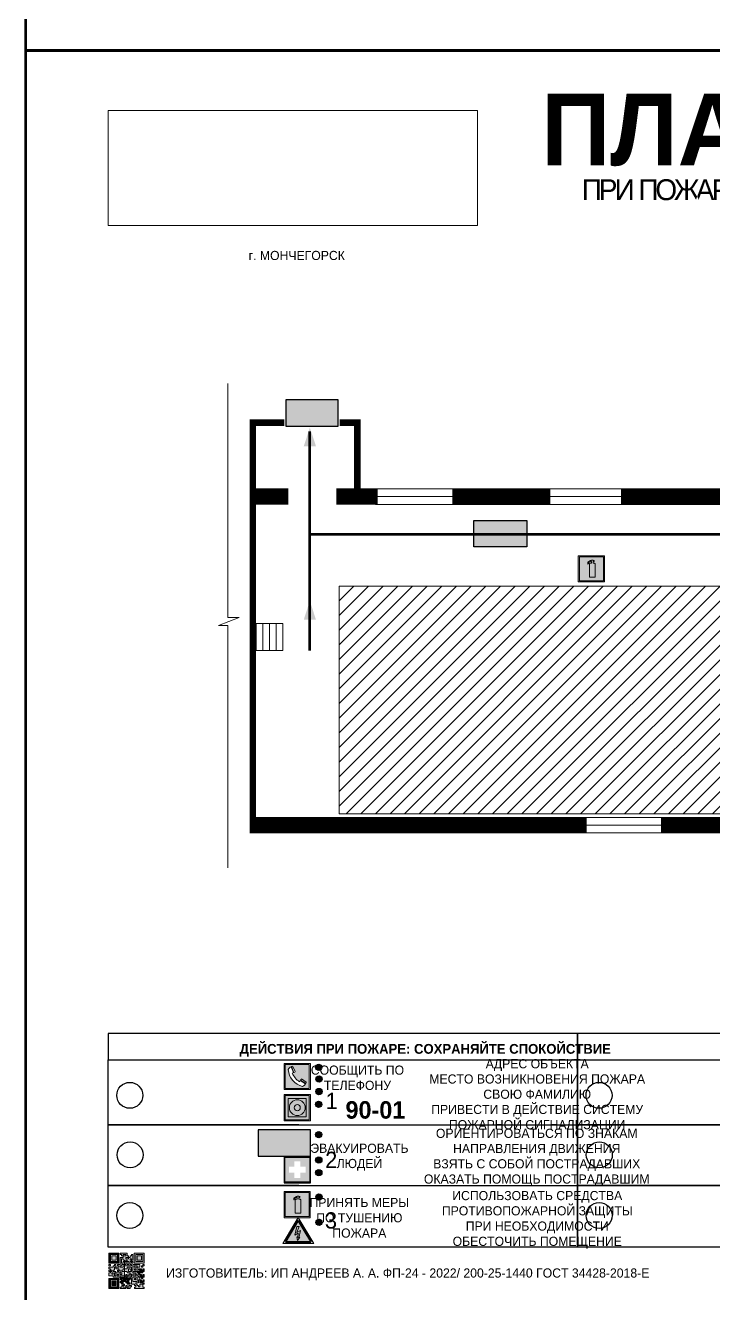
# Model space of a CAD drawing. Header units: millimetres. Extents: x 13114 to 67229, y 22859 to 38520.
# Drawn here: x 31794.5 to 32005.4, y 24684.2 to 25072.7 of the extents above; entities that cross this region are included whole.
import ezdxf

# ---------------------------------------------------------------- set-up
doc = ezdxf.new("R2010")
doc.units = ezdxf.units.MM
doc.layers.add('План_Штампы', color=7, linetype='Continuous')
doc.styles.add('обычный', font='arial.ttf')
picture_1 = doc.add_image_def('image1.jpg', size_in_pixel=(337, 105))

# ---------------------------------------------------------------- blocks, each defined once
blk = doc.blocks.new('A$C32E8229D')
at = {"true_color": 0xffffff}
blk.add_hatch(color=7, dxfattribs=at).paths.add_polyline_path([(0, 0), (0, -8), (16, -8), (16, 0)])
h = blk.add_hatch(color=126)
h.paths.add_polyline_path([(0.2, -0.2), (15.8, -0.2), (15.8, -7.8), (0.2, -7.8)])
h.paths.add_polyline_path([(13.49, -2.05), (12.08, -2.05), (11.37, -2.63, 0.162397), (11.29, -2.84), (11.29, -3.63), (10.35, -3.63), (10.35, -4.05), (11.68, -4.05), (11.68, -3.48), (12.26, -4.28), (11.29, -5.1), (11.29, -6.78), (11.85, -6.78), (11.85, -5.44), (12.8, -4.64), (12.8, -5.94), (14.46, -5.94), (14.46, -5.39), (13.45, -5.39), (13.45, -3.97), (12.46, -2.59), (13.15, -2.59), (13.69, -3.34), (14.18, -3)], flags=16)
h.paths.add_polyline_path([(10.74, -1.82, 1), (11.8, -1.82, 1)], flags=16)
h.paths.add_polyline_path([(9.39, -3.59), (5.99, -3.59), (6.56, -3.03), (5.91, -3.03), (5.1, -3.83), (5.91, -4.64), (6.56, -4.64), (5.99, -4.09), (9.39, -4.09)], flags=16)
h.paths.add_polyline_path([(4.29, -1.08), (1.72, -1.08), (1.72, -6.6), (4.29, -6.6)], flags=16)
at = {"color": 126}
blk.add_lwpolyline([(16, -8), (0, -8), (0, 0), (16, 0)], close=True, dxfattribs=at)
blk = doc.blocks.new('A$C7B4425F7')
at = {"true_color": 0xffffff}
blk.add_hatch(color=7, dxfattribs=at).paths.add_polyline_path([(0, 0), (-16, 0), (-16, -8), (0, -8)])
h = blk.add_hatch(color=126)
h.paths.add_polyline_path([(-0.2, -0.2), (-15.8, -0.2), (-15.8, -7.8), (-0.2, -7.8)])
h.paths.add_polyline_path([(-11.76, -2.03), (-11.76, -3.66), (-11.17, -3.66, -0.568275), (-11.17, -6.18), (-12.58, -6.18), (-12.58, -2.03)], flags=16)
h.paths.add_polyline_path([(-13.33, -4.12, -0.495768), (-13.59, -6.18), (-15.03, -6.18), (-15.03, -2.03), (-13.59, -2.03, -0.487973)], flags=16)
h.paths.add_polyline_path([(-10.25, -2.03), (-9.48, -2.03), (-9.48, -6.18), (-10.25, -6.18)], flags=16)
h.paths.add_polyline_path([(-13.84, -3.69), (-14.24, -3.69), (-14.24, -3.03), (-13.9, -3.03, -0.692621)], flags=0)
h.paths.add_polyline_path([(-9.15, -2.03), (-8.4, -2.03), (-8.04, -3.07), (-7.68, -2.03), (-6.93, -2.03), (-7.64, -4.1), (-6.93, -6.18), (-7.68, -6.18), (-8.04, -5.14), (-8.4, -6.18), (-9.15, -6.18), (-8.44, -4.1)], flags=16)
h.paths.add_polyline_path([(-11.76, -4.46), (-11.42, -4.46, -0.692621), (-11.36, -5.12), (-11.76, -5.12)], flags=0)
h.paths.add_polyline_path([(-13.9, -5.2), (-14.24, -5.2), (-14.24, -4.55), (-13.84, -4.55, -0.708038)], flags=0)
edge = h.paths.add_edge_path(flags=16)
edge.add_ellipse((-5.51, -4.08), major_axis=(0, 2.05), ratio=0.586184, start_angle=0, end_angle=360)
edge = h.paths.add_edge_path(flags=0)
edge.add_ellipse((-5.51, -4.08), major_axis=(0, 1.14), ratio=0.454828, start_angle=0, end_angle=360)
h.paths.add_polyline_path([(-4.13, -4.96, 0.377264), (-3.48, -4.52, 0.0555), (-3.16, -2.03), (-1.66, -2.03), (-1.66, -4.96), (-0.96, -4.96), (-0.96, -7.01), (-1.75, -7.01), (-1.75, -6.18), (-3.3, -6.18), (-3.3, -7.02), (-4.13, -7.02)], flags=16)
h.paths.add_polyline_path([(-2.73, -2.91), (-2.28, -2.91), (-2.28, -4.96), (-3.05, -4.96, 0.079136)], flags=0)
at = {"color": 126}
blk.add_lwpolyline([(-16, -8), (0, -8), (0, 0), (-16, 0)], close=True, dxfattribs=at)
blk = doc.blocks.new('A$C3E6D3DDE')
at = {"lineweight": 5}
h = blk.add_hatch(color=40, dxfattribs=at)
h.paths.add_polyline_path([(24.1, 1.45), (16.46, -11.35), (31.74, -11.35)])
h.paths.add_polyline_path([(24.09, -0.46), (30.03, -10.41), (18.14, -10.41)], flags=16)
h.paths.add_polyline_path([(24.54, -3.08), (23.41, -6.02), (25.13, -5.01), (24.33, -8.5), (24.82, -8.27), (23.79, -9.86), (23.4, -8.04), (23.8, -8.43), (24.04, -6.29), (22.39, -7.25), (23.44, -3.08)], flags=0)
h = blk.add_hatch(color=256, dxfattribs=at)
h.paths.add_polyline_path([(24.37, 0.03, 0.567511), (23.82, 0.03), (17.59, -10.4, 0.582454), (17.86, -10.88), (30.32, -10.88, 0.582149), (30.6, -10.4)])
h.paths.add_polyline_path([(24.09, -0.46), (18.14, -10.41), (30.03, -10.41)], flags=16)
h.paths.add_polyline_path([(24.54, -3.08), (23.41, -6.02), (25.13, -5.01), (24.33, -8.5), (24.82, -8.27), (23.79, -9.86), (23.4, -8.04), (23.8, -8.43), (24.04, -6.29), (22.39, -7.25), (23.44, -3.08)], flags=0)
h = blk.add_hatch(color=40, dxfattribs=at)
h.paths.add_polyline_path([(24.09, -0.46), (18.14, -10.41), (30.03, -10.41)])
h.paths.add_polyline_path([(24.82, -8.27), (23.79, -9.86), (23.4, -8.04), (23.8, -8.43), (24.04, -6.29), (22.39, -7.25), (23.44, -3.08), (24.54, -3.08), (23.41, -6.02), (25.13, -5.01), (24.33, -8.5)], flags=16)
at = {"color": 40, "lineweight": 5}
for p, q in [((16.46, -11.35), (24.1, 1.45)), ((24.1, 1.45), (31.74, -11.35))]:
    blk.add_line(p, q, dxfattribs=at)
at = {"lineweight": 5}
for p, q in [((17.59, -10.4), (23.82, 0.03)), ((24.37, 0.03), (30.6, -10.4)), ((18.14, -10.41), (24.09, -0.46)), ((23.44, -3.08), (22.39, -7.25)), ((23.41, -6.02), (24.54, -3.08)), ((25.13, -5.01), (23.41, -6.02)), ((24.54, -3.08), (23.44, -3.08)), ((24.09, -0.46), (30.03, -10.41)), ((24.33, -8.5), (25.13, -5.01)), ((17.86, -10.88), (30.32, -10.88)), ((18.14, -10.41), (30.03, -10.41)), ((22.39, -7.25), (24.04, -6.29)), ((23.8, -8.43), (23.4, -8.04)), ((23.4, -8.04), (23.79, -9.86)), ((23.79, -9.86), (24.82, -8.27)), ((24.04, -6.29), (23.8, -8.43)), ((24.82, -8.27), (24.33, -8.5))]:
    blk.add_line(p, q, dxfattribs=at)
at = {"color": 50, "lineweight": 5}
blk.add_line((31.74, -11.35), (16.46, -11.35), dxfattribs=at)
blk = doc.blocks.new('QR')
at = {"lineweight": 0}
h = blk.add_hatch(color=256, dxfattribs=at)
h.dxf.hatch_style = 1
h.paths.add_polyline_path([(9241.16, 2687.38), (9242.01, 2687.38), (9242.01, 2687.83), (9241.59, 2687.83), (9241.59, 2688.68), (9239.45, 2688.68), (9239.45, 2688.25), (9239.86, 2688.25), (9239.86, 2687.83), (9240.29, 2687.83), (9240.29, 2688.25), (9241.16, 2688.25), (9241.16, 2687.83), (9240.29, 2687.83), (9240.29, 2687.38), (9239.45, 2687.38), (9239.45, 2685.22), (9238.57, 2685.22), (9238.57, 2684.8), (9239.02, 2684.8), (9239.02, 2684.37), (9238.13, 2684.37), (9238.13, 2683.92), (9239.02, 2683.92), (9239.02, 2683.5), (9239.44, 2683.5), (9239.44, 2682.64), (9239.87, 2682.64), (9239.87, 2682.18), (9239.44, 2682.18), (9239.44, 2682.64), (9238.13, 2682.64), (9238.13, 2681.76), (9237.71, 2681.76), (9237.71, 2682.64), (9238.13, 2682.64), (9238.13, 2683.07), (9237.27, 2683.07), (9237.27, 2683.51), (9237.71, 2683.51), (9237.71, 2684.37), (9238.13, 2684.37), (9238.13, 2685.22), (9237.71, 2685.22), (9237.71, 2684.8), (9237.28, 2684.8), (9237.28, 2684.38), (9235.98, 2684.38), (9235.98, 2683.92), (9236.4, 2683.92), (9236.4, 2683.49), (9236.84, 2683.49), (9236.84, 2683.07), (9236.4, 2683.07), (9236.4, 2682.64), (9235.98, 2682.64), (9235.98, 2681.76), (9237.29, 2681.76), (9237.29, 2681.33), (9239.43, 2681.33), (9239.43, 2681.76), (9240.74, 2681.76), (9240.74, 2683.05), (9239.87, 2683.05), (9239.87, 2683.5), (9240.29, 2683.5), (9240.29, 2683.91), (9240.74, 2683.91), (9240.74, 2684.81), (9240.29, 2684.81), (9240.29, 2684.79), (9240.29, 2684.37), (9239.45, 2684.37), (9239.45, 2684.8), (9239.87, 2684.8), (9239.87, 2685.21), (9240.74, 2685.21), (9240.74, 2686.1), (9240.29, 2686.1), (9240.29, 2685.64), (9239.86, 2685.64), (9239.86, 2686.95), (9240.29, 2686.95), (9240.29, 2686.52), (9240.74, 2686.52), (9240.74, 2686.1), (9241.16, 2686.1), (9241.16, 2686.53), (9241.59, 2686.53), (9241.59, 2686.1), (9242.02, 2686.1), (9242.02, 2685.21), (9241.59, 2685.21), (9241.59, 2686.1), (9241.16, 2686.1), (9241.16, 2685.21), (9240.74, 2685.21), (9240.74, 2684.81), (9242.89, 2684.81), (9242.89, 2685.22), (9242.47, 2685.22), (9242.47, 2686.11), (9242.89, 2686.11), (9242.89, 2686.52), (9242.46, 2686.52), (9242.46, 2686.95), (9242.89, 2686.95), (9242.89, 2686.52), (9243.32, 2686.52), (9243.32, 2688.26), (9242.9, 2688.26), (9242.9, 2687.83), (9242.47, 2687.83), (9242.47, 2687.38), (9242.01, 2687.38), (9242.01, 2686.94), (9241.16, 2686.94)])
h.paths.add_polyline_path([(9239.02, 2682.18), (9239.02, 2681.76), (9238.54, 2681.76), (9238.54, 2682.18)], flags=16)
h.paths.add_polyline_path([(9237.27, 2682.65), (9237.27, 2682.19), (9236.83, 2682.19), (9236.83, 2682.65)], flags=16)
h = blk.add_hatch(color=256, dxfattribs=at)
h.dxf.hatch_style = 1
h.paths.add_polyline_path([(9238.15, 2687.83), (9236.83, 2687.83), (9236.83, 2686.52), (9238.15, 2686.52)], flags=0)
h.paths.add_polyline_path([(9239.01, 2685.65), (9239.01, 2688.68), (9235.98, 2688.68), (9235.98, 2685.65)])
h.paths.add_polyline_path([(9236.41, 2686.1), (9236.41, 2688.26), (9238.56, 2688.26), (9238.56, 2686.1)], flags=16)
h.paths.add_polyline_path([(9236.83, 2686.52), (9236.83, 2687.83), (9238.15, 2687.83), (9238.15, 2686.52)], flags=0)
h = blk.add_hatch(color=256, dxfattribs=at)
h.dxf.hatch_style = 1
h.paths.add_polyline_path([(9238.15, 2686.52), (9238.15, 2687.83), (9236.83, 2687.83), (9236.83, 2686.52)])
h.paths.add_polyline_path([(9245.91, 2686.52), (9245.91, 2687.83), (9244.59, 2687.83), (9244.59, 2686.52)], flags=0)
h.paths.add_polyline_path([(9246.77, 2685.65), (9246.77, 2688.68), (9243.74, 2688.68), (9243.74, 2685.65)])
h.paths.add_polyline_path([(9244.17, 2686.1), (9244.17, 2688.26), (9246.32, 2688.26), (9246.32, 2686.1)], flags=16)
h.paths.add_polyline_path([(9244.59, 2686.52), (9244.59, 2687.83), (9245.91, 2687.83), (9245.91, 2686.52)], flags=0)
h = blk.add_hatch(color=256, dxfattribs=at)
h.dxf.hatch_style = 1
h.paths.add_polyline_path([(9243.32, 2686.11), (9242.89, 2686.11), (9242.89, 2685.64), (9243.32, 2685.64)])
h.paths.add_polyline_path([(9239.02, 2683.07), (9239.02, 2683.5), (9238.56, 2683.5), (9238.56, 2683.07)])
h.paths.add_polyline_path([(9236.4, 2684.8), (9236.4, 2685.22), (9235.98, 2685.22), (9235.98, 2684.8)])
h.paths.add_polyline_path([(9236.4, 2683.07), (9236.4, 2683.49), (9235.98, 2683.49), (9235.98, 2683.07)])
h = blk.add_hatch(color=256, dxfattribs=at)
h.dxf.hatch_style = 1
h.paths.add_polyline_path([(9240.75, 2681.76), (9240.75, 2681.35), (9241.17, 2681.35), (9241.17, 2681.76)])
h.paths.add_polyline_path([(9241.6, 2682.18), (9241.17, 2682.18), (9241.17, 2681.76), (9241.6, 2681.76)])
h.paths.add_polyline_path([(9242.47, 2681.34), (9242.47, 2682.19), (9242.02, 2682.19), (9242.02, 2681.76), (9241.6, 2681.76), (9241.6, 2681.34)])
h.paths.add_polyline_path([(9239.87, 2678.3), (9239.44, 2678.3), (9239.44, 2677.89), (9241.17, 2677.89), (9241.17, 2678.3), (9240.28, 2678.3), (9240.28, 2678.73), (9239.87, 2678.73)])
h.paths.add_polyline_path([(9240.75, 2678.73), (9240.75, 2679.19), (9240.28, 2679.19), (9240.28, 2678.73)])
h.paths.add_polyline_path([(9241.6, 2678.73), (9241.17, 2678.73), (9241.17, 2678.3), (9241.6, 2678.3)])
h.paths.add_polyline_path([(9242.02, 2678.3), (9241.6, 2678.3), (9241.6, 2677.89), (9242.48, 2677.89), (9242.48, 2678.31), (9242.9, 2678.31), (9242.9, 2678.73), (9242.02, 2678.73)])
h.paths.add_polyline_path([(9246.36, 2684.37), (9246.36, 2684.79), (9245.93, 2684.79), (9245.93, 2684.37)])
h.paths.add_polyline_path([(9246.78, 2685.2), (9246.36, 2685.2), (9246.36, 2684.79), (9246.78, 2684.79)])
h.paths.add_polyline_path([(9245.91, 2687.83), (9244.59, 2687.83), (9244.59, 2686.52), (9245.91, 2686.52)])
h = blk.add_hatch(color=256, dxfattribs=at)
h.dxf.hatch_style = 1
h.paths.add_polyline_path([(9243.32, 2682.64), (9243.32, 2683.07), (9244.62, 2683.07), (9244.62, 2684.37), (9243.74, 2684.37), (9243.74, 2684.8), (9244.62, 2684.8), (9244.62, 2684.37), (9245.48, 2684.37), (9245.48, 2685.22), (9243.32, 2685.22), (9243.32, 2683.5), (9242.89, 2683.5), (9242.89, 2683.06), (9242.01, 2683.06), (9242.01, 2683.91), (9242.47, 2683.91), (9242.47, 2683.5), (9242.89, 2683.5), (9242.89, 2684.38), (9241.59, 2684.38), (9241.59, 2683.91), (9240.74, 2683.91), (9240.74, 2683.05), (9241.59, 2683.05), (9241.59, 2682.64), (9242.47, 2682.64), (9242.47, 2682.19), (9242.91, 2682.19), (9242.91, 2681.34), (9242.48, 2681.34), (9242.48, 2680.91), (9242.91, 2680.91), (9242.91, 2679.17), (9243.75, 2679.17), (9243.75, 2678.73), (9244.2, 2678.73), (9244.2, 2678.3), (9243.75, 2678.3), (9243.75, 2677.88), (9246.78, 2677.88), (9246.78, 2678.3), (9246.35, 2678.3), (9246.35, 2679.19), (9245.48, 2679.19), (9245.48, 2678.31), (9245.05, 2678.31), (9245.05, 2678.73), (9244.62, 2678.73), (9244.62, 2679.19), (9244.2, 2679.19), (9244.2, 2679.61), (9245.05, 2679.61), (9245.05, 2680.46), (9245.48, 2680.46), (9245.48, 2681.34), (9245.04, 2681.34), (9245.04, 2681.76), (9244.63, 2681.76), (9244.63, 2682.19), (9244.21, 2682.19), (9244.21, 2681.76), (9243.32, 2681.76), (9243.32, 2682.19), (9244.21, 2682.19), (9244.21, 2682.64)])
h.paths.add_polyline_path([(9243.75, 2683.49), (9243.75, 2683.92), (9244.21, 2683.92), (9244.21, 2683.49)], flags=16)
h.paths.add_polyline_path([(9243.32, 2681.34), (9244.63, 2681.34), (9244.63, 2680.04), (9243.32, 2680.04)], flags=16)
h.paths.add_polyline_path([(9243.76, 2680.89), (9244.18, 2680.89), (9244.18, 2680.48), (9243.76, 2680.48)], flags=0)
h = blk.add_hatch(color=256, dxfattribs=at)
h.dxf.hatch_style = 1
h.paths.add_polyline_path([(9235.98, 2680.9), (9235.98, 2677.86), (9239.02, 2677.86), (9239.02, 2680.9)])
h.paths.add_polyline_path([(9238.57, 2680.48), (9238.57, 2678.32), (9236.41, 2678.32), (9236.41, 2680.48)], flags=16)
h.paths.add_polyline_path([(9238.15, 2680.05), (9238.15, 2678.74), (9236.83, 2678.74), (9236.83, 2680.05)], flags=0)
h = blk.add_hatch(color=256, dxfattribs=at)
h.dxf.hatch_style = 1
h.paths.add_polyline_path([(9242.02, 2680.46), (9242.48, 2680.46), (9242.48, 2680.91), (9241.58, 2680.91), (9241.58, 2681.35), (9241.17, 2681.35), (9241.17, 2680.91), (9240.75, 2680.91), (9240.75, 2681.33), (9239.43, 2681.33), (9239.43, 2680.46), (9239.86, 2680.46), (9239.86, 2680.92), (9240.3, 2680.92), (9240.3, 2680.46), (9239.86, 2680.46), (9239.86, 2680.04), (9239.44, 2680.04), (9239.44, 2679.62), (9239.86, 2679.62), (9239.86, 2679.19), (9240.29, 2679.19), (9240.29, 2680.03), (9241.18, 2680.03), (9241.18, 2680.47), (9241.6, 2680.47), (9241.6, 2680.03), (9241.18, 2680.03), (9241.18, 2679.61), (9241.6, 2679.61), (9241.6, 2679.19), (9242.47, 2679.19), (9242.47, 2679.6), (9242.02, 2679.6)])
h = blk.add_hatch(color=256, dxfattribs=at)
h.dxf.hatch_style = 1
h.paths.add_polyline_path([(9244.18, 2680.48), (9244.18, 2680.89), (9243.76, 2680.89), (9243.76, 2680.48)])
h = blk.add_hatch(color=256, dxfattribs=at)
h.dxf.hatch_style = 1
h.paths.add_polyline_path([(9246.36, 2683.07), (9246.78, 2683.07), (9246.78, 2683.92), (9246.36, 2683.92), (9246.36, 2683.49), (9245.92, 2683.49), (9245.92, 2683.92), (9245.06, 2683.92), (9245.06, 2683.49), (9245.48, 2683.49), (9245.48, 2683.07), (9244.62, 2683.07), (9244.62, 2682.65), (9245.05, 2682.65), (9245.05, 2682.18), (9245.48, 2682.18), (9245.48, 2682.65), (9246.36, 2682.65)])
h.paths.add_polyline_path([(9246.78, 2682.18), (9246.36, 2682.18), (9246.36, 2681.75), (9245.92, 2681.75), (9245.92, 2682.18), (9245.48, 2682.18), (9245.48, 2681.34), (9245.48, 2681.34), (9245.94, 2681.34), (9245.94, 2680.91), (9246.36, 2680.91), (9246.36, 2681.34), (9246.78, 2681.34)])
h = blk.add_hatch(color=256, dxfattribs=at)
h.dxf.hatch_style = 1
h.paths.add_polyline_path([(9245.93, 2680.04), (9245.93, 2680.46), (9245.48, 2680.46), (9245.48, 2679.62), (9246.35, 2679.62), (9246.35, 2680.04)])
h.paths.add_polyline_path([(9246.78, 2680.04), (9246.78, 2680.46), (9246.35, 2680.46), (9246.35, 2680.04)])
h.paths.add_polyline_path([(9246.78, 2679.18), (9246.78, 2679.62), (9246.35, 2679.62), (9246.35, 2679.18)])
h = blk.add_hatch(color=256, dxfattribs=at)
h.dxf.hatch_style = 1
h.paths.add_polyline_path([(9238.15, 2680.05), (9236.83, 2680.05), (9236.83, 2678.74), (9238.15, 2678.74)])
for points in [[(9237.71, 2685.22), (9238.13, 2685.22), (9238.13, 2684.37), (9237.71, 2684.37), (9237.71, 2683.51), (9237.27, 2683.51), (9237.27, 2683.07), (9238.13, 2683.07), (9238.13, 2682.64), (9237.71, 2682.64), (9237.71, 2681.76), (9238.13, 2681.76), (9238.13, 2682.64), (9239.44, 2682.64), (9239.44, 2683.5), (9239.02, 2683.5), (9239.02, 2683.07), (9238.56, 2683.07), (9238.56, 2683.5), (9239.02, 2683.5), (9239.02, 2683.92), (9238.13, 2683.92), (9238.13, 2684.37), (9239.02, 2684.37), (9239.02, 2684.8), (9238.57, 2684.8), (9238.57, 2685.22), (9239.45, 2685.22), (9239.45, 2687.38), (9240.29, 2687.38), (9240.29, 2687.83), (9239.86, 2687.83), (9239.86, 2688.25), (9239.45, 2688.25), (9239.45, 2688.68), (9241.59, 2688.68), (9241.59, 2687.83), (9242.01, 2687.83), (9242.01, 2687.38), (9242.47, 2687.38), (9242.47, 2687.83), (9242.9, 2687.83), (9242.9, 2688.26), (9243.32, 2688.26), (9243.32, 2686.52), (9242.89, 2686.52), (9242.89, 2686.11), (9243.32, 2686.11), (9243.32, 2685.64), (9242.89, 2685.64), (9242.89, 2686.11), (9242.47, 2686.11), (9242.47, 2685.22), (9242.89, 2685.22), (9242.89, 2684.81), (9240.74, 2684.81), (9240.74, 2683.91), (9241.59, 2683.91), (9241.59, 2684.38), (9242.89, 2684.38), (9242.89, 2683.5), (9242.47, 2683.5), (9242.47, 2683.91), (9242.01, 2683.91), (9242.01, 2683.06), (9242.89, 2683.06), (9242.89, 2683.5), (9243.32, 2683.5), (9243.32, 2685.22), (9245.48, 2685.22), (9245.48, 2684.37), (9244.62, 2684.37), (9244.62, 2683.07), (9245.48, 2683.07), (9245.48, 2683.49), (9245.06, 2683.49), (9245.06, 2683.92), (9245.92, 2683.92), (9245.92, 2683.49), (9246.36, 2683.49), (9246.36, 2683.92), (9246.78, 2683.92), (9246.78, 2683.07), (9246.36, 2683.07), (9246.36, 2682.65), (9245.48, 2682.65), (9245.48, 2682.18), (9245.92, 2682.18), (9245.92, 2681.75), (9246.36, 2681.75), (9246.36, 2682.18), (9246.78, 2682.18), (9246.78, 2681.34), (9246.36, 2681.34), (9246.36, 2680.91), (9245.94, 2680.91), (9245.94, 2681.34), (9245.48, 2681.34), (9245.48, 2680.46), (9245.93, 2680.46), (9245.93, 2680.04), (9246.35, 2680.04), (9246.35, 2680.46), (9246.78, 2680.46), (9246.78, 2680.04), (9246.78, 2680.04), (9246.35, 2680.04), (9246.35, 2679.62), (9246.78, 2679.62), (9246.78, 2679.18), (9246.35, 2679.18), (9246.35, 2678.3), (9246.78, 2678.3), (9246.78, 2677.88), (9243.75, 2677.88), (9243.75, 2678.3), (9244.2, 2678.3), (9244.2, 2678.73), (9243.75, 2678.73), (9243.75, 2679.17), (9242.91, 2679.17), (9242.91, 2680.91), (9242.48, 2680.91), (9242.48, 2680.46), (9242.02, 2680.46), (9242.02, 2679.6), (9242.47, 2679.6), (9242.47, 2679.19), (9241.6, 2679.19), (9241.6, 2679.61), (9241.18, 2679.61), (9241.18, 2680.03), (9240.29, 2680.03), (9240.29, 2679.19), (9240.75, 2679.19), (9240.75, 2678.73), (9240.28, 2678.73), (9240.28, 2678.3), (9241.17, 2678.3), (9241.17, 2678.73), (9241.6, 2678.73), (9241.6, 2678.3), (9242.02, 2678.3), (9242.02, 2678.73), (9242.9, 2678.73), (9242.9, 2678.31), (9242.48, 2678.31), (9242.48, 2677.89), (9241.6, 2677.89), (9241.6, 2678.3), (9241.17, 2678.3), (9241.17, 2677.89), (9239.44, 2677.89), (9239.44, 2678.3), (9239.87, 2678.3), (9239.87, 2678.73), (9240.28, 2678.73), (9240.28, 2679.19), (9240.29, 2679.19), (9239.86, 2679.19), (9239.86, 2679.62), (9239.44, 2679.62), (9239.44, 2680.04), (9239.86, 2680.04), (9239.86, 2680.46), (9239.43, 2680.46), (9239.43, 2681.33), (9237.29, 2681.33), (9237.29, 2681.76), (9235.98, 2681.76), (9235.98, 2682.64), (9236.4, 2682.64), (9236.4, 2683.07), (9235.98, 2683.07), (9235.98, 2683.49), (9236.4, 2683.49), (9236.4, 2683.92), (9235.98, 2683.92), (9235.98, 2684.38), (9237.28, 2684.38), (9237.28, 2684.8), (9237.71, 2684.8), (9237.71, 2685.22), (9237.92, 2685.22)], [(9240.74, 2685.21), (9239.87, 2685.21), (9239.87, 2684.8), (9239.45, 2684.8), (9239.45, 2684.37), (9240.29, 2684.37), (9240.29, 2684.79), (9240.29, 2684.81), (9240.74, 2684.81), (9240.74, 2685.21), (9239.87, 2685.21)], [(9240.74, 2686.1), (9240.74, 2686.52), (9240.29, 2686.52), (9240.29, 2686.95), (9239.86, 2686.95), (9239.86, 2685.64), (9240.29, 2685.64), (9240.29, 2686.1), (9240.74, 2686.1), (9240.74, 2686.52)], [(9244.62, 2684.37), (9244.62, 2684.8), (9243.74, 2684.8), (9243.74, 2684.37), (9244.62, 2684.37)], [(9240.74, 2683.05), (9240.74, 2681.76), (9239.43, 2681.76), (9239.43, 2681.33), (9240.75, 2681.33), (9240.75, 2681.35), (9240.75, 2680.91), (9241.17, 2680.91), (9241.17, 2681.35), (9241.58, 2681.35), (9241.58, 2680.91), (9242.48, 2680.91), (9242.48, 2681.34), (9242.91, 2681.34), (9242.91, 2682.19), (9242.47, 2682.19), (9242.47, 2682.64), (9241.59, 2682.64), (9241.59, 2683.05), (9240.74, 2683.05)], [(9239.86, 2680.46), (9239.86, 2680.92), (9240.3, 2680.92), (9240.3, 2680.46), (9239.86, 2680.46)], [(9240.74, 2683.91), (9240.29, 2683.91), (9240.29, 2683.5), (9239.87, 2683.5), (9239.87, 2683.05), (9240.74, 2683.05), (9240.74, 2683.91)], [(9241.6, 2681.76), (9242.02, 2681.76), (9242.02, 2682.19), (9242.47, 2682.19), (9242.47, 2681.34), (9241.6, 2681.34), (9241.6, 2681.76)], [(9244.62, 2683.07), (9243.32, 2683.07), (9243.32, 2682.64), (9244.21, 2682.64), (9244.21, 2682.19), (9243.32, 2682.19), (9243.32, 2681.76), (9244.21, 2681.76), (9244.21, 2682.19), (9244.63, 2682.19), (9244.63, 2681.76), (9245.04, 2681.76), (9245.04, 2681.34), (9245.48, 2681.34)], [(9245.48, 2680.46), (9245.05, 2680.46), (9245.05, 2679.61), (9244.2, 2679.61), (9244.2, 2679.19), (9244.62, 2679.19), (9244.62, 2678.73), (9245.05, 2678.73), (9245.05, 2678.31), (9245.48, 2678.31), (9245.48, 2679.19), (9246.35, 2679.19), (9246.35, 2679.07)], [(9245.48, 2682.18), (9245.05, 2682.18), (9245.05, 2682.65), (9244.62, 2682.65), (9244.62, 2683.07)], [(9245.48, 2682.18), (9245.48, 2681.34)], [(9246.35, 2679.62), (9245.48, 2679.62), (9245.48, 2680.46)], [(9245.48, 2680.46), (9245.48, 2679.62), (9246.35, 2679.62), (9246.35, 2680.04), (9245.93, 2680.04), (9245.93, 2680.46), (9245.48, 2680.46), (9245.48, 2679.62)], [(9246.35, 2679.62), (9246.35, 2679.18)]]:
    blk.add_lwpolyline(points, dxfattribs=at)
for points in [[(9235.98, 2685.65), (9239.01, 2685.65), (9239.01, 2688.68), (9235.98, 2688.68)], [(9236.41, 2688.26), (9238.56, 2688.26), (9238.56, 2686.1), (9236.41, 2686.1)], [(9240.29, 2687.83), (9241.16, 2687.83), (9241.16, 2688.25), (9240.29, 2688.25)], [(9240.29, 2688.25), (9241.16, 2688.25), (9241.16, 2687.83), (9240.29, 2687.83)], [(9243.74, 2685.65), (9246.77, 2685.65), (9246.77, 2688.68), (9243.74, 2688.68)], [(9244.17, 2688.26), (9246.32, 2688.26), (9246.32, 2686.1), (9244.17, 2686.1)], [(9235.98, 2684.8), (9236.4, 2684.8), (9236.4, 2685.22), (9235.98, 2685.22)], [(9236.83, 2687.83), (9238.15, 2687.83), (9238.15, 2686.52), (9236.83, 2686.52)], [(9241.16, 2686.1), (9240.74, 2686.1), (9240.74, 2685.21), (9241.16, 2685.21)], [(9242.01, 2687.38), (9241.16, 2687.38), (9241.16, 2686.94), (9242.01, 2686.94)], [(9241.16, 2687.38), (9242.01, 2687.38), (9242.01, 2686.94), (9241.16, 2686.94)], [(9241.16, 2686.53), (9241.59, 2686.53), (9241.59, 2686.1), (9241.16, 2686.1)], [(9241.59, 2686.1), (9242.02, 2686.1), (9242.02, 2685.21), (9241.59, 2685.21)], [(9242.89, 2686.52), (9242.46, 2686.52), (9242.46, 2686.95), (9242.89, 2686.95)], [(9244.59, 2687.83), (9245.91, 2687.83), (9245.91, 2686.52), (9244.59, 2686.52)], [(9245.93, 2684.79), (9246.36, 2684.79), (9246.36, 2684.37), (9245.93, 2684.37)], [(9246.36, 2685.2), (9246.78, 2685.2), (9246.78, 2684.79), (9246.36, 2684.79)], [(9235.98, 2677.86), (9239.02, 2677.86), (9239.02, 2680.9), (9235.98, 2680.9)], [(9236.4, 2683.07), (9236.84, 2683.07), (9236.84, 2683.49), (9236.4, 2683.49)], [(9236.41, 2680.48), (9238.57, 2680.48), (9238.57, 2678.32), (9236.41, 2678.32)], [(9236.83, 2682.19), (9237.27, 2682.19), (9237.27, 2682.65), (9236.83, 2682.65)], [(9238.54, 2682.18), (9239.02, 2682.18), (9239.02, 2681.76), (9238.54, 2681.76)], [(9239.44, 2682.64), (9239.87, 2682.64), (9239.87, 2682.18), (9239.44, 2682.18)], [(9240.75, 2681.76), (9241.17, 2681.76), (9241.17, 2681.35), (9240.75, 2681.35)], [(9241.17, 2682.18), (9241.6, 2682.18), (9241.6, 2681.76), (9241.17, 2681.76)], [(9241.18, 2680.03), (9241.6, 2680.03), (9241.6, 2680.47), (9241.18, 2680.47)], [(9243.32, 2680.04), (9244.63, 2680.04), (9244.63, 2681.34), (9243.32, 2681.34)], [(9243.75, 2683.92), (9244.21, 2683.92), (9244.21, 2683.49), (9243.75, 2683.49)], [(9243.76, 2680.89), (9244.18, 2680.89), (9244.18, 2680.48), (9243.76, 2680.48)], [(9236.83, 2680.05), (9238.15, 2680.05), (9238.15, 2678.74), (9236.83, 2678.74)]]:
    blk.add_lwpolyline(points, close=True, dxfattribs=at)
blk = doc.blocks.new('A$C456E1F9C')
at = {"lineweight": 5}
h = blk.add_hatch(color=242, dxfattribs=at)
h.paths.add_polyline_path([(0.51, -1.47), (0.51, -13.26), (12.29, -13.26), (12.29, -1.47)])
h.paths.add_polyline_path([(5.42, -4.95, -0.254479), (4.78, -5.4), (3.52, -2.53, -0.209735), (4.23, -2.4)], flags=16)
h.paths.add_polyline_path([(8.53, -8.6), (10.87, -10.17), (10.54, -10.76), (8.03, -9.13, -0.192251)], flags=16)
h.paths.add_polyline_path([(4.61, -5.49, 0.005518), (3.87, -5.72, 0.128647), (7.49, -10.01, 0.00809), (7.83, -9.33), (10.47, -10.97, -0.16736), (8.99, -12.25, -0.327862), (1.95, -3.95, -0.166952), (3.36, -2.62)], flags=16)
at = {"color": 242, "lineweight": 5}
for p, q in [((0, -13.77), (0, -0.97)), ((12.8, -0.97), (0, -0.97)), ((4.61, -5.49), (3.36, -2.62)), ((3.52, -2.53), (4.78, -5.4)), ((4.23, -2.4), (5.42, -4.95)), ((12.8, -13.77), (12.8, -0.97)), ((7.83, -9.33), (10.47, -10.97)), ((8.03, -9.13), (10.54, -10.76)), ((10.81, -10.12), (8.53, -8.6)), ((10.54, -10.76), (10.8, -10.3)), ((10.8, -10.3), (10.81, -10.12)), ((0, -13.77), (12.8, -13.77))]:
    blk.add_line(p, q, dxfattribs=at)
blk.add_lwpolyline([(0.51, -1.47), (12.29, -1.47), (12.29, -13.26), (0.51, -13.26)], close=True, dxfattribs=at)
for centre, radius, start, end in [((4.59, -5.34), 2.99, 114.28453, 152.19739), ((11.12, -3.31), 9.19, 183.99153, 256.60086), ((4.02, -3.27), 0.891, 76.32839, 123.70924), ((14.98, -39.1), 35.17, 107.14873, 108.41345), ((13.86, -0.94), 11.08, 205.55365, 234.87622), ((4.68, -4.59), 0.824, 276.9621, 334.07228), ((-13.31, 0.8), 23.44, 332.54871, 334.40268), ((8.94, -9.5), 0.989, 114.40924, 157.93883), ((7.87, -9.46), 3, 291.92908, 329.9329)]:
    blk.add_arc(centre, radius, start, end, dxfattribs=at)
blk = doc.blocks.new('A$C54414219')
at = {"true_color": 0xffffff}
h = blk.add_hatch(color=7, dxfattribs=at)
h.paths.add_polyline_path([(2.39, -9.45), (2.39, -18.3), (11.23, -18.3), (11.23, -9.45)], flags=0)
h.paths.add_polyline_path([(10.71, -13.87, -1), (2.92, -13.87, -1)], flags=0)
h.paths.add_polyline_path([(8.3, -13.87, -1), (5.33, -13.87, -1)], flags=0)
h.paths.add_polyline_path([(0.41, -7.47), (0.41, -20.27), (13.21, -20.27), (13.21, -7.47)])
h.paths.add_polyline_path([(0.92, -19.77), (12.71, -19.77), (12.71, -7.98), (0.92, -7.98)], flags=16)
h.paths.add_polyline_path([(11.23, -9.45), (11.23, -18.3), (2.39, -18.3), (2.39, -9.45)], flags=0)
at = {"lineweight": 5}
h = blk.add_hatch(color=242, dxfattribs=at)
h.paths.add_polyline_path([(12.71, -7.98), (0.92, -7.98), (0.92, -19.77), (12.71, -19.77)])
h.paths.add_polyline_path([(11.23, -18.3), (2.39, -18.3), (2.39, -9.45), (11.23, -9.45)], flags=16)
h.paths.add_polyline_path([(10.71, -13.87, -1), (2.92, -13.87, -1)], flags=0)
h.paths.add_polyline_path([(8.3, -13.87, -1), (5.33, -13.87, -1)], flags=0)
at = {"true_color": 0xffffff}
h = blk.add_hatch(color=7, dxfattribs=at)
h.paths.add_polyline_path([(2.39, -9.45), (2.39, -18.3), (11.23, -18.3), (11.23, -9.45)])
h.paths.add_polyline_path([(10.71, -13.87, -1), (2.92, -13.87, -1)], flags=16)
h.paths.add_polyline_path([(8.3, -13.87, -1), (5.33, -13.87, -1)], flags=0)
at = {"lineweight": 5}
h = blk.add_hatch(color=242, dxfattribs=at)
h.paths.add_polyline_path([(2.92, -13.87, 1), (10.71, -13.87, 1)])
h.paths.add_polyline_path([(8.3, -13.87, -1), (5.33, -13.87, -1)], flags=16)
at = {"color": 242, "lineweight": 5}
for p, q in [((0.41, -20.27), (0.41, -7.47)), ((0.41, -7.47), (13.21, -7.47)), ((0.41, -7.47), (13.21, -7.47)), ((13.21, -20.27), (13.21, -7.47)), ((0.41, -20.27), (13.21, -20.27))]:
    blk.add_line(p, q, dxfattribs=at)
for points in [[(0.92, -7.98), (12.71, -7.98), (12.71, -19.77), (0.92, -19.77)], [(2.39, -9.45), (11.23, -9.45), (11.23, -18.3), (2.39, -18.3)]]:
    blk.add_lwpolyline(points, close=True, dxfattribs=at)
for radius in [3.89, 1.49]:
    blk.add_circle((6.81, -13.87), radius, dxfattribs=at)
blk = doc.blocks.new('A$C18900ED3')
h = blk.add_hatch(color=126)
h.paths.add_polyline_path([(-0.18, -0.18), (-7.02, -0.18), (-7.02, -7.02), (-0.18, -7.02)])
h.paths.add_polyline_path([(-5.89, -4.46), (-5.89, -2.77), (-4.46, -2.77), (-4.46, -1.31), (-2.77, -1.31), (-2.77, -2.77), (-1.33, -2.77), (-1.33, -4.46), (-2.77, -4.46), (-2.77, -5.89), (-4.46, -5.89), (-4.46, -4.46)], flags=16)
at = {"color": 126}
for p, q in [((-7.2, 0), (-7.2, -7.2)), ((0, 0), (-7.2, 0)), ((0, -7.2), (0, 0)), ((-7.02, -7.02), (-7.02, -0.18)), ((-7.02, -0.18), (-0.18, -0.18)), ((-0.18, -0.18), (-0.18, -7.02)), ((-7.2, -7.2), (0, -7.2)), ((-0.18, -7.02), (-7.02, -7.02))]:
    blk.add_line(p, q, dxfattribs=at)
blk = doc.blocks.new('A$C3AD82952')
at = {"true_color": 0xf5f5ff}
h = blk.add_hatch(color=7, dxfattribs=at)
h.dxf.hatch_style = 1
h.paths.add_polyline_path([(8.21, 8.73, 0.414214), (7.89, 9.05), (7.22, 9.05), (7.22, 9.92), (7.59, 9.92, 1), (7.57, 10.36), (7.22, 10.36), (7.22, 10.6), (6.43, 10.6), (6.43, 10.36), (6.01, 10.36), (4.74, 9.59), (4.74, 8.69), (4.98, 8.73), (4.98, 9.26), (6.12, 9.91), (6.43, 9.91), (6.43, 9.05), (5.76, 9.05, 0.414214), (5.44, 8.73), (5.44, 2.2), (8.21, 2.2)], flags=0)
h.paths.add_polyline_path([(12.8, 12.8), (0, 12.8), (0, 0), (12.8, 0)])
h.paths.add_polyline_path([(0.51, 12.29), (12.29, 12.29), (12.29, 0.51), (0.51, 0.51)], flags=16)
h.paths.add_polyline_path([(4.74, 9.59), (6.01, 10.36), (6.43, 10.36), (6.43, 10.6), (7.22, 10.6), (7.22, 10.36), (7.59, 10.36, -0.94586), (7.59, 9.92), (7.22, 9.92), (7.22, 9.05), (7.89, 9.05, -0.414214), (8.21, 8.73), (8.21, 2.2), (5.44, 2.2), (5.44, 8.73, -0.414214), (5.76, 9.05), (6.43, 9.05), (6.43, 9.91), (6.12, 9.91), (4.98, 9.26), (4.98, 8.73), (4.74, 8.69)], flags=0)
h = blk.add_hatch(color=242)
h.dxf.hatch_style = 1
h.paths.add_polyline_path([(12.29, 12.29), (0.51, 12.29), (0.51, 0.51), (12.29, 0.51)])
h.paths.add_polyline_path([(4.74, 8.69), (4.74, 9.59), (6.01, 10.36), (6.43, 10.36), (6.43, 10.6), (7.22, 10.6), (7.22, 10.36), (7.59, 10.36, -0.94586), (7.59, 9.92), (7.22, 9.92), (7.22, 9.05), (7.89, 9.05, -0.414214), (8.21, 8.73), (8.21, 2.2), (5.44, 2.2), (5.44, 8.73, -0.414214), (5.76, 9.05), (6.43, 9.05), (6.43, 9.91), (6.12, 9.91), (4.98, 9.26), (4.98, 8.73)], flags=16)
h = blk.add_hatch(color=7, dxfattribs=at)
h.dxf.hatch_style = 1
h.paths.add_polyline_path([(8.21, 8.73, 0.414214), (7.89, 9.05), (7.22, 9.05), (7.22, 9.92), (7.59, 9.92, 1), (7.57, 10.36), (7.22, 10.36), (7.22, 10.6), (6.43, 10.6), (6.43, 10.36), (6.01, 10.36), (4.74, 9.59), (4.74, 8.69), (4.98, 8.73), (4.98, 9.26), (6.12, 9.91), (6.43, 9.91), (6.43, 9.05), (5.76, 9.05, 0.414214), (5.44, 8.73), (5.44, 2.2), (8.21, 2.2)])
at = {"color": 242, "lineweight": 5}
for p, q in [((0, 0), (0, 12.8)), ((0, 12.8), (12.8, 12.8)), ((12.8, 0), (12.8, 12.8)), ((6.01, 10.36), (4.74, 9.59)), ((4.74, 9.59), (4.74, 8.69)), ((4.74, 8.69), (4.98, 8.73)), ((4.98, 9.26), (6.12, 9.91)), ((4.98, 8.73), (4.98, 9.26)), ((5.44, 2.2), (5.44, 8.73)), ((5.76, 9.05), (6.43, 9.05)), ((6.01, 10.36), (6.43, 10.36)), ((6.12, 9.91), (6.43, 9.91)), ((7.22, 10.6), (6.43, 10.6)), ((6.43, 10.6), (6.43, 10.36)), ((6.43, 9.91), (6.43, 9.05)), ((7.22, 10.36), (7.22, 10.6)), ((7.59, 10.36), (7.22, 10.36)), ((7.22, 9.05), (7.22, 9.92)), ((7.59, 9.92), (7.22, 9.92)), ((7.89, 9.05), (7.22, 9.05)), ((8.21, 2.2), (8.21, 8.73)), ((0, 0), (12.8, 0)), ((5.44, 2.2), (8.21, 2.2))]:
    blk.add_line(p, q, dxfattribs=at)
blk.add_lwpolyline([(0.51, 12.29), (12.29, 12.29), (12.29, 0.51), (0.51, 0.51)], close=True, dxfattribs=at)
for centre, radius, start, end in [((5.76, 8.73), 0.32, 90, 180), ((7.58, 10.14), 0.223, 273.18746, 86.81254), ((7.89, 8.73), 0.32, 0, 90)]:
    blk.add_arc(centre, radius, start, end, dxfattribs=at)

msp = doc.modelspace()

# ---------------------------------------------------------------- hatches: boundary and pattern name
at = {"lineweight": 0}
h = msp.add_hatch(dxfattribs=at)
h.set_pattern_fill('ANSI31', color=256)
h.set_pattern_definition([(45, (-8815.4454, 19904.7648), (-2.24506403, 2.24506403), [])])
h.paths.add_polyline_path([(32250.86, 24831.17), (32250.86, 24900.92), (31890.65, 24900.92), (31890.65, 24831.17)])
h = msp.add_hatch(color=256, dxfattribs=at)
h.dxf.hatch_style = 1
h.paths.add_polyline_path([(31885.38, 24753.54, 1), (31883.45, 24753.54, 1)])
h = msp.add_hatch(color=256, dxfattribs=at)
h.dxf.hatch_style = 1
h.paths.add_polyline_path([(31885.49, 24749.95, 1), (31883.55, 24749.95, 1)])
h = msp.add_hatch(color=256, dxfattribs=at)
h.dxf.hatch_style = 1
h.paths.add_polyline_path([(31885.45, 24746.14, 1), (31883.52, 24746.14, 1)])
h = msp.add_hatch(color=256, dxfattribs=at)
h.dxf.hatch_style = 1
h.paths.add_polyline_path([(31885.36, 24742.21, 1), (31883.43, 24742.21, 1)])
h = msp.add_hatch(color=256, dxfattribs=at)
h.dxf.hatch_style = 1
h.paths.add_polyline_path([(31885.38, 24732.94, 1), (31883.44, 24732.94, 1)])
h = msp.add_hatch(color=256, dxfattribs=at)
h.dxf.hatch_style = 1
h.paths.add_polyline_path([(31885.42, 24725.16, 1), (31883.49, 24725.16, 1)])
h = msp.add_hatch(color=256, dxfattribs=at)
h.dxf.hatch_style = 1
h.paths.add_polyline_path([(31885.41, 24721.26, 1), (31883.48, 24721.26, 1)])
h = msp.add_hatch(color=256, dxfattribs=at)
h.dxf.hatch_style = 1
h.paths.add_polyline_path([(31885.47, 24713.84, 1), (31883.54, 24713.84, 1)])
h = msp.add_hatch(color=256, dxfattribs=at)
h.dxf.hatch_style = 1
h.paths.add_polyline_path([(31885.47, 24706.07, 1), (31883.54, 24706.07, 1)])

# ---------------------------------------------------------------- linework, layer by layer
at = {"color": 6, "lineweight": 100}
for points in [[(31794.54, 25065.02), (32394.54, 25065.02), (32394.54, 25460.02), (31794.54, 25460.02)], [(31794.54, 24670.02), (32394.54, 24670.02), (32394.54, 25065.02), (31794.54, 25065.02)]]:
    msp.add_lwpolyline(points, close=True, dxfattribs=at)
at = {"lineweight": 0}
for points in [[(31856.57, 24963.01), (31856.57, 24891.34), (31860.01, 24891.34), (31853.69, 24888.86), (31856.57, 24888.86), (31856.57, 24814.6)], [(31902.34, 24930.75), (32236.43, 24930.75)], [(31902.52, 24928.35), (32236.6, 24928.35)], [(31901.86, 24925.9), (32235.94, 24925.9)], [(31864.5, 24830.03), (32311.11, 24830.03)], [(31864.27, 24827.75), (32311.77, 24827.75)], [(31864.5, 24825.33), (32311.36, 24825.33)]]:
    msp.add_lwpolyline(points, dxfattribs=at)
at = {"lineweight": 0, "const_width": 2}
for points in [[(31864.24, 24928.35), (31864.24, 24951.01), (31873.93, 24951.01)], [(31890.85, 24951.01), (31896.23, 24951.01), (31896.23, 24928.98)], [(31864.24, 24883.31), (31864.24, 24883.31), (31864.24, 24829.42), (31864.24, 24928.38)]]:
    msp.add_lwpolyline(points, dxfattribs=at)
at = {"color": 126, "lineweight": 100, "true_color": 0x008754}
for points in [[(31881.63, 24948.32), (31881.63, 24881.2)], [(31881.63, 24916.87), (32247.33, 24916.87), (32257.61, 24904.48), (32257.61, 24868.19), (32301.1, 24868.19)]]:
    msp.add_lwpolyline(points, dxfattribs=at)
at = {"lineweight": 100, "const_width": 5}
for points in [[(31875.09, 24928.35), (31864.23, 24928.35)], [(31902.52, 24928.35), (31889.86, 24928.35)], [(31955.34, 24928.35), (31925.31, 24928.35)], [(32020.11, 24928.35), (31977.05, 24928.35)], [(31863.24, 24827.75), (31966.55, 24827.75)], [(31989.34, 24827.75), (32018.39, 24827.75)]]:
    msp.add_lwpolyline(points, dxfattribs=at)
at = {"lineweight": 0}
for points in [[(31890.65, 24900.92), (32250.86, 24900.92), (32250.86, 24831.17), (31890.65, 24831.17)], [(31865.29, 24881.2), (31867.33, 24881.2), (31867.33, 24889.45), (31865.29, 24889.45)], [(31867.33, 24881.2), (31869.36, 24881.2), (31869.36, 24889.45), (31867.33, 24889.45)], [(31869.36, 24881.2), (31871.4, 24881.2), (31871.4, 24889.45), (31869.36, 24889.45)], [(31871.4, 24881.2), (31873.44, 24881.2), (31873.44, 24889.45), (31871.4, 24889.45)]]:
    msp.add_lwpolyline(points, close=True, dxfattribs=at)
for points in [[(31819.91, 24755.89), (31963.67, 24755.89), (31963.67, 24763.94), (31819.91, 24763.94)], [(31963.67, 24755.89), (32107.44, 24755.89), (32107.44, 24763.94), (31963.67, 24763.94)], [(31819.91, 24755.89), (31963.67, 24755.89), (31963.67, 24698.49), (31819.91, 24698.49)], [(31963.67, 24755.89), (32107.44, 24755.89), (32107.44, 24698.49), (31963.67, 24698.49)]]:
    msp.add_lwpolyline(points, close=True)
for points in [[(31878.32, 24735.9), (31819.91, 24735.9), (31963.67, 24735.9)], [(32022.09, 24735.9), (31963.67, 24735.9), (32107.44, 24735.9)], [(31878.32, 24717.32), (31819.91, 24717.32), (31963.67, 24717.32)], [(32022.09, 24717.32), (31963.67, 24717.32), (32107.44, 24717.32)]]:
    msp.add_lwpolyline(points)
for centre, radius in [((31884.42, 24753.54), 0.966), ((31826.53, 24744.97), 3.98), ((31884.52, 24749.95), 0.966), ((31970.3, 24744.97), 3.98), ((31884.48, 24746.14), 0.966), ((31884.4, 24742.21), 0.966), ((31884.41, 24732.94), 0.966), ((31826.63, 24726.74), 3.98), ((31970.39, 24726.74), 3.98), ((31884.45, 24725.16), 0.966), ((31884.44, 24721.26), 0.966), ((31884.5, 24713.84), 0.966), ((31826.56, 24708.16), 3.98), ((31970.33, 24708.16), 3.98), ((31884.51, 24706.07), 0.966)]:
    msp.add_circle(centre, radius)
at = {"layer": 'План_Штампы', "color": 126, "true_color": 0x008754}
for points in [[(31883.58, 24943.77), (31879.85, 24943.78), (31881.7, 24949.52)], [(31883.58, 24890.65), (31879.85, 24890.66), (31881.7, 24896.39)]]:
    msp.add_solid(points, dxfattribs=at)

# ---------------------------------------------------------------- block references
for name, p, xscale, yscale, zscale in [('A$C3AD82952', (31963.96, 24902.26), 0.625, 0.625, 0.625), ('A$C456E1F9C', (31873.86, 24755.35), 0.625, 0.625, 0.625), ('A$C54414219', (31873.6, 24749.86), 0.625, 0.625, 0.625), ('A$C18900ED3', (31881.86, 24726.22), 1.111111111007631, 1.111111111007631, 1.111111111007631), ('A$C3AD82952', (31873.81, 24707.49), 0.625, 0.625, 0.625), ('A$C3E6D3DDE', (31863.1, 24706.68), 0.625, 0.625, 0.625)]:
    msp.add_blockref(name, p, dxfattribs=dict(xscale=xscale, yscale=yscale, zscale=zscale))
at = {"xscale": -1}
msp.add_blockref('A$C32E8229D', (31881.86, 24734.37), dxfattribs=at)
at = {"color": 22, "lineweight": 100, "true_color": 0xbb1e10}
msp.add_blockref('QR', (22584.18, 22007.96), dxfattribs=at)
at = {"layer": 'План_Штампы'}
msp.add_blockref('A$C7B4425F7', (31890.38, 24957.97), dxfattribs=at)
at = {"layer": 'План_Штампы', "color": 126, "true_color": 0x008754, "xscale": 1.012510887696, "yscale": 1.012510887696, "zscale": 1.012510887696, "rotation": 359.9978653237144}
msp.add_blockref('A$C32E8229D', (31931.98, 24921.08), dxfattribs=at)

# ---------------------------------------------------------------- texts
at = {"lineweight": 0, "style": 'обычный'}
for s, insert, char_height, width, attachment_point in [('{\\fProxima Nova Rg|b1|i0|c204|p2;ПЛАН ЭВАКУАЦИИ}', (31952.61, 25051.79), 22, 493.8901, 1), ('\\pi-8.4,l8.4,t8.4;{\\fProxima Nova Rg|b0|i0|c204|p2;г. МОНЧЕГОРСК\\H1.1997x; }', (31877.69, 25002.19), 2.8, 126.6484, 5), ('{\\fProxima Nova Rg|b1|i0|c204|p2;ДЕЙСТВИЯ ПРИ ПОЖАРЕ: СОХРАНЯЙТЕ СПОКОЙСТВИЕ\\H1.6644x; }', (31917.07, 24758.77), 3, 175.1736, 5), ('\\pi-8.4,l8.4,t8.4;{\\fProxima Nova Rg|b0|i0|c204|p2;АДРЕС ОБЪЕКТА\\PМЕСТО ВОЗНИКНОВЕНИЯ ПОЖАРА \\PСВОЮ ФАМИЛИЮ\\PПРИВЕСТИ В ДЕЙСТВИЕ СИСТЕМУ \\PПОЖАРНОЙ СИГНАЛИЗАЦИИ}', (31951.36, 24744.91), 2.8, 126.6484, 5), ('{\\fProxima Nova Rg|b0|i0|c204|p2;СООБЩИТЬ ПО \\PТЕЛЕФОНУ}', (31896.29, 24750.34), 2.8, 126.6484, 5), ('{\\fProxima Nova Rg|b0|i0|c204|p2;1\\H1.1667x; }', (31888.39, 24743.28), 5, 126.6484, 5), ('{\\fProxima Nova Rg|b1|i0|c204|p2;\\H1.0714x;90-01\\fProxima Nova Rg|b0|i0|c204|p2;\\H0.93331x; \\H1.3449x; }', (31901.79, 24740.46), 5, 126.6484, 5), ('\\pi-8.4,l8.4,t8.4;{\\fProxima Nova Rg|b0|i0|c204|p2;ОРИЕНТИРОВАТЬСЯ ПО ЗНАКАМ \\PНАПРАВЛЕНИЯ ДВИЖЕНИЯ\\PВЗЯТЬ С СОБОЙ ПОСТРАДАВШИХ\\PОКАЗАТЬ ПОМОЩЬ ПОСТРАДАВШИМ}', (31951.22, 24725.93), 2.8, 126.6484, 5), ('{\\fProxima Nova Rg|b0|i0|c204|p2;ЭВАКУИРОВАТЬ \\PЛЮДЕЙ}', (31896.9, 24726.02), 2.8, 126.6484, 5), ('{\\fProxima Nova Rg|b0|i0|c204|p2;2\\H1.1967x; }', (31888.24, 24725.2), 5, 126.6484, 5), ('{\\fProxima Nova Rg|b0|i0|c204|p2;ПРИНЯТЬ МЕРЫ \\PПО ТУШЕНИЮ \\PПОЖАРА}', (31896.86, 24707.44), 2.8, 126.6484, 5), ('\\pi-8.4,l8.4,t8.4;{\\fProxima Nova Rg|b0|i0|c204|p2;ИСПОЛЬЗОВАТЬ СРЕДСТВА \\PПРОТИВОПОЖАРНОЙ ЗАЩИТЫ \\PПРИ НЕОБХОДИМОСТИ \\PОБЕСТОЧИТЬ ПОМЕЩЕНИЕ}', (31951.38, 24706.86), 2.8, 126.6484, 5), ('{\\fProxima Nova Rg|b0|i0|c204|p2;3\\H1.1967x; }', (31888.18, 24706.62), 5, 126.6484, 5), ('\\pi-8.4,l8.4,t8.4;{\\fProxima Nova Rg|b0|i0|c204|p2;ИЗГОТОВИТЕЛЬ: ИП АНДРЕЕВ А. А.\\fProxima Nova Rg|b0|i0|c0|p2; \\fProxima Nova Rg|b0|i0|c204|p2;ФП-24 - 2022/ 200-25-1440 ГОСТ 34428-2018-Е\\H1.2266x; }', (31911.69, 24690.15), 2.8, 191.3484, 5)]:
    msp.add_mtext(s, dxfattribs=dict(at, insert=insert, char_height=char_height, width=width, attachment_point=attachment_point))
at = {"color": 0, "lineweight": 0, "insert": (32102.48, 25025.73), "char_height": 8, "width": 449.2158, "attachment_point": 5, "style": 'обычный'}
msp.add_mtext('{\\fArial Black|b1|i0|c204|p34;\\H2x;\\T0.85;  \\fArial Narrow|b0|i0|c204|p34;\\H0.8x;\\W0.9;\\P\\fProxima Nova Rg|b0|i0|c204|p2;\\H0.5x;\\W1;\\C256;ПРИ ПОЖАРЕ  ИЛИ ДРУГИХ ЧРЕЗВЫЧАЙНЫХ СИТУАЦИЯХ  ИЗ ПОМЕЩЕНИЙ \\fProxima Nova Rg|b1|i0|c204|p2;\\H1.25x;\\PЦЭО: НАСОСНОЙ №1   УЭ ТТХ ЦСМ}', dxfattribs=at)

# ---------------------------------------------------------------- pictures from other files: only their frames are drawn
at = {"color": 7, "lineweight": 0, "true_color": 0xf5f5ff}
image = msp.add_image(picture_1, insert=(31819.91, 25011.39), size_in_units=(113.11, 35.24), dxfattribs=at)
image.dxf.flags = 7

doc.saveas('drawing.dxf')
